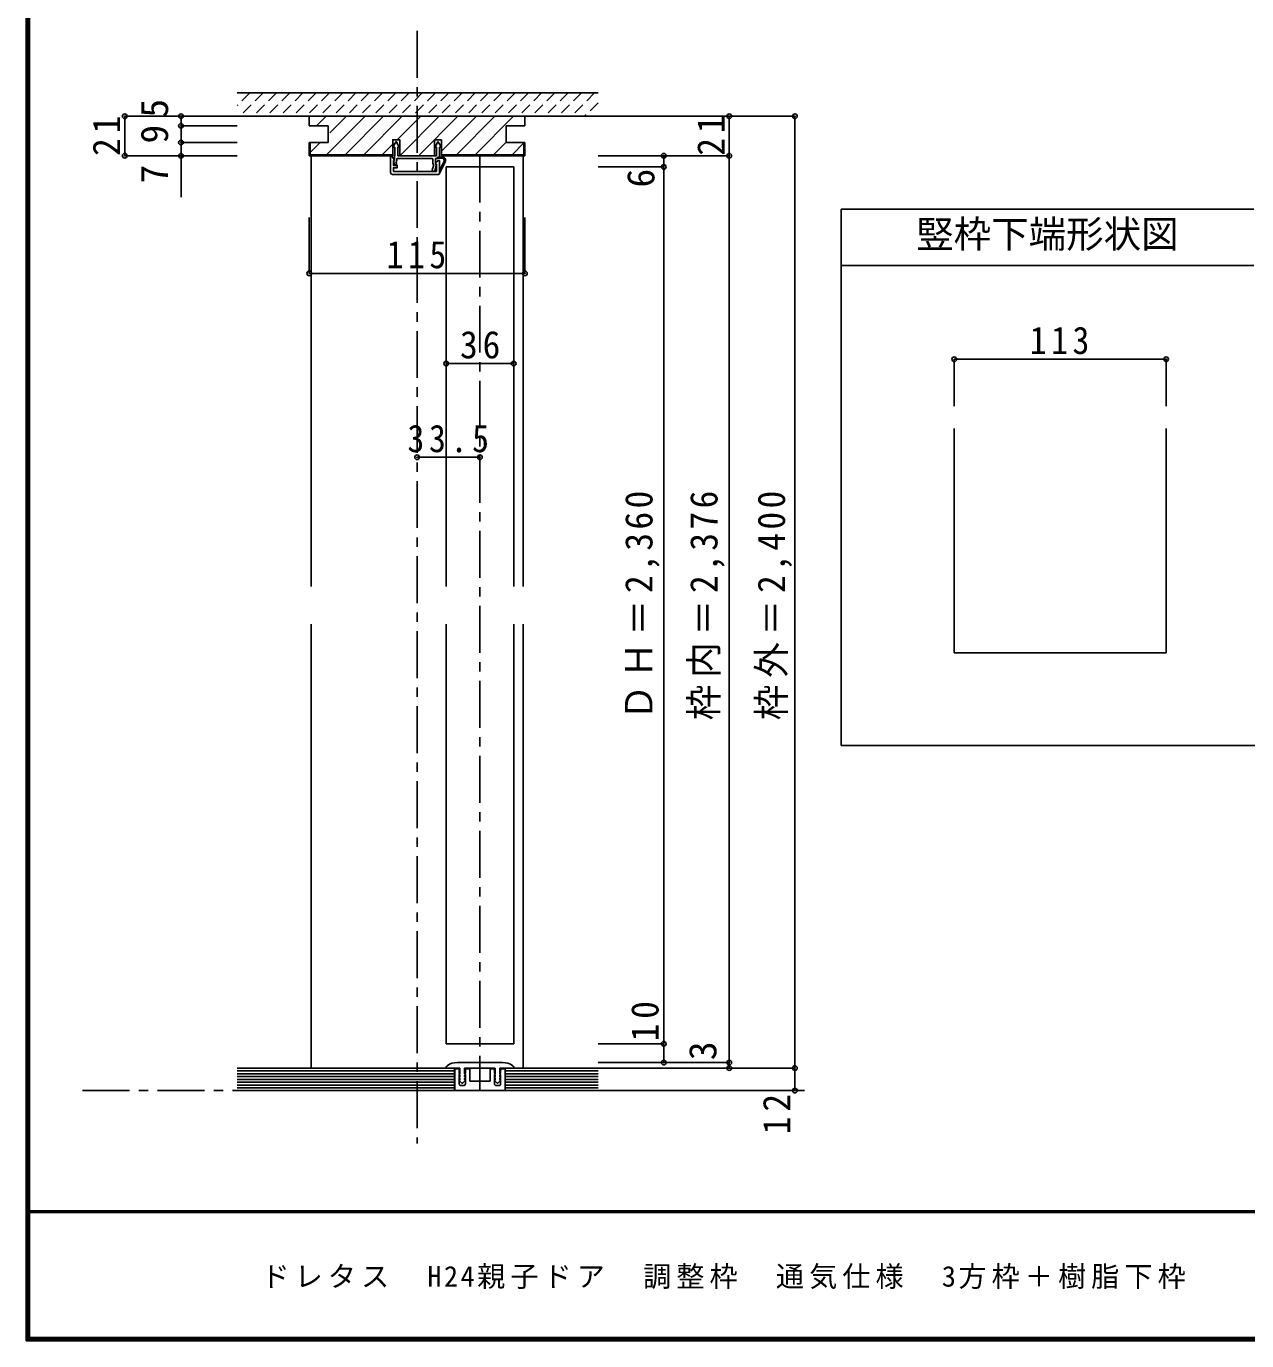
# Model space of a CAD drawing. Units: millimetres at full size, sheet at 1:5. Extents: x -973 to 977, y -718 to 696.
# Drawn here: x -973 to -322, y -701 to 0 of the extents above; entities that cross this region are included whole.
import ezdxf
from ezdxf.enums import TextEntityAlignment as Align

# ---------------------------------------------------------------- set-up
doc = ezdxf.new("R2010")
doc.units = ezdxf.units.MM
doc.header["$LTSCALE"] = 5
doc.header["$PDMODE"] = 32
doc.header["$PDSIZE"] = 2.5
doc.linetypes.add('CHAIN1', pattern=[8, 5, -1, 1, -1])
doc.linetypes.add('DASHED1', pattern=[1.8, 1.2, -0.6])
for name, color, linetype in [('0-0_補助線', 7, 'Continuous'), ('0-1_通り芯', 4, 'DASHED1'), ('0-3_仕上げ', 7, 'Continuous'), ('0-4_枠', 3, 'Continuous'), ('0-6_扉', 6, 'Continuous'), ('0-7_金物', 7, 'Continuous'), ('0-B_寸法', 7, 'Continuous'), ('F-1_枠', 6, 'Continuous'), ('F-A_文字', 7, 'Continuous')]:
    doc.layers.add(name, color=color, linetype=linetype)
doc.styles.add('ＭＳ ゴシック', font='')
doc.styles.get('ＭＳ ゴシック').set_extended_font_data('MS Gothic')

msp = doc.modelspace()

# ---------------------------------------------------------------- linework, layer by layer
at = {"layer": '0-0_補助線', "color": 3}
for p, q in [((-822.422, -48), (-822.422, -53)), ((-707.422, -48), (-822.422, -48)), ((-707.422, -48), (-707.422, -53)), ((-812.422, -53), (-822.422, -53)), ((-812.422, -53), (-812.422, -62)), ((-717.422, -53), (-717.422, -62)), ((-717.422, -53), (-707.422, -53)), ((-812.422, -62), (-822.422, -62)), ((-822.422, -62), (-822.422, -69)), ((-751.901, -60.5), (-755.601, -60.5)), ((-755.601, -69), (-755.601, -60.5)), ((-751.901, -60.5), (-751.901, -69)), ((-707.422, -62), (-717.422, -62)), ((-707.922, -68.5), (-707.922, -62)), ((-707.422, -69), (-707.422, -62)), ((-822.422, -69), (-777.901, -69)), ((-755.601, -69), (-774.201, -69)), ((-707.922, -68.5), (-751.901, -68.5)), ((-707.422, -69), (-751.901, -69))]:
    msp.add_line(p, q, dxfattribs=at)
at = {"layer": '0-0_補助線', "color": 4}
for p, q in [((-818.508, -53), (-813.508, -48)), ((-813.209, -68.5), (-792.709, -48)), ((-811.422, -56.813), (-802.608, -48)), ((-803.309, -68.5), (-782.809, -48)), ((-793.41, -68.5), (-772.91, -48)), ((-775.51, -60.5), (-763.01, -48)), ((-773.611, -68.5), (-753.111, -48)), ((-763.711, -68.5), (-743.211, -48)), ((-751.901, -66.589), (-733.312, -48)), ((-743.912, -68.5), (-723.412, -48)), ((-734.013, -68.5), (-713.513, -48)), ((-821.922, -67.314), (-816.608, -62)), ((-783.51, -68.5), (-777.901, -62.891)), ((-724.113, -68.5), (-717.613, -62)), ((-714.214, -68.5), (-707.922, -62.208)), ((-822.422, -131.745), (-822.422, -101.883)), ((-707.422, -131.745), (-707.422, -101.883)), ((-822.422, -131.745), (-707.422, -131.745))]:
    msp.add_line(p, q, dxfattribs=at)
at = {"layer": '0-0_補助線'}
for p, q in [((-755.301, -64.5), (-753.801, -61.5)), ((-753.801, -61.5), (-751.901, -64.5)), ((-779.051, -78), (-779.051, -69.3)), ((-778.526, -69.102), (-777.076, -71.002)), ((-776.751, -64.5), (-777.901, -64.5)), ((-776.751, -69), (-776.751, -64.5)), ((-754.551, -69), (-775.251, -69)), ((-755.301, -64.5), (-754.551, -64.5)), ((-754.551, -64.5), (-754.551, -69)), ((-754.051, -69.7), (-754.051, -70.5)), ((-753.051, -69.7), (-754.051, -69.7)), ((-753.051, -69.7), (-753.051, -64.5)), ((-753.051, -64.5), (-751.901, -64.5)), ((-751.551, -69.7), (-753.051, -69.7)), ((-777.301, -71.5), (-777.551, -71.5)), ((-777.538, -71.887), (-777.065, -73.605)), ((-777.251, -71.5), (-777.001, -71.5)), ((-776.249, -72.334), (-775.937, -73.195)), ((-775.801, -71), (-775.801, -71.5)), ((-757.051, -70.5), (-775.301, -70.5)), ((-756.001, -73.969), (-756.819, -76.592)), ((-756.551, -71), (-756.551, -72.96)), ((-754.706, -74.517), (-755.483, -77.009)), ((-755.151, -70.5), (-755.151, -72.837)), ((-754.051, -70.5), (-755.151, -70.5)), ((-753.751, -71.5), (-755.003, -72.703)), ((-754.601, -73.5), (-754.551, -73.5)), ((-754.551, -77.5), (-754.551, -73.5)), ((-751.551, -70.4), (-754.051, -70.4)), ((-753.051, -71.5), (-753.751, -71.5)), ((-753.051, -78.5), (-753.051, -71.5)), ((-750.567, -71.991), (-753.051, -76.94)), ((-749.941, -72.305), (-753.051, -78.5)), ((-778.051, -79), (-753.551, -79)), ((-754.551, -77.5), (-777.551, -77.5))]:
    msp.add_line(p, q, dxfattribs=at)
at = {"layer": '0-0_補助線', "color": 6}
msp.add_line((-749.422, -75), (-713.422, -75), dxfattribs=at)
at = {"layer": '0-0_補助線', "color": 3}
for points in [[(-821.922, -62), (-821.922, -68.5), (-777.901, -68.5)], [(-774.201, -69), (-774.201, -60.5), (-777.901, -60.5), (-777.901, -69)]]:
    msp.add_lwpolyline(points, dxfattribs=at)
at = {"layer": '0-0_補助線'}
for points in [[(-774.501, -64.5), (-776.001, -61.5), (-777.901, -64.5)], [(-776.751, -69), (-777.001, -69), (-777.001, -71.5)], [(-774.501, -64.5), (-775.251, -64.5), (-775.251, -69)], [(-777.551, -77.5), (-777.551, -75.4), (-775.551, -75.4), (-775.551, -74.2), (-777.551, -74.2), (-777.551, -71.5)]]:
    msp.add_lwpolyline(points, dxfattribs=at)
for centre, radius, start, end in [((-778.751, -69.3), 0.3, 41.34778, 180), ((-751.551, -71.5), 1.8, 333.42485, 90), ((-777.251, -71.8), 0.3, 90, 196.79003), ((-777.301, -71.2), 0.3, 270, 41.34778), ((-776.501, -73.4), 0.6, 196.79003, 270), ((-776.501, -73.4), 0.6, 270, 23.33765), ((-776.801, -71.5), 1, 303.47738, 0), ((-775.301, -71), 0.5, 90, 180), ((-757.051, -71), 0.5, 0, 90), ((-756.151, -76.8), 0.7, 162.67017, 342.67017), ((-755.351, -72.96), 1.2, 180, 237.21126), ((-754.351, -72.837), 0.8, 180, 221.40962), ((-754.601, -73), 0.5, 143.61521, 270), ((-755.851, -74.16), 1.2, 342.67017, 41.40962), ((-751.551, -71.5), 1.1, 333.42485, 90), ((-778.051, -78), 1, 180, 270), ((-753.551, -78.5), 0.5, 270, 0)]:
    msp.add_arc(centre, radius, start, end, dxfattribs=at)
for p in [(-822.422, -131.745), (-707.422, -131.745)]:
    msp.add_point(p, dxfattribs=at)
at = {"layer": '0-1_通り芯', "linetype": 'CHAIN1'}
for p, q in [((-764.922, -2.5), (-764.922, -595.742)), ((-731.422, -69), (-731.422, -567.5)), ((-943.333, -567.5), (-553.422, -567.5))]:
    msp.add_line(p, q, dxfattribs=at)
at = {"layer": '0-1_通り芯'}
for p, q in [((-854.08, -35.5), (-860.833, -42.254)), ((-847.009, -35.5), (-859.509, -48)), ((-839.937, -35.5), (-852.437, -48)), ((-832.866, -35.5), (-845.366, -48)), ((-825.795, -35.5), (-838.295, -48)), ((-818.724, -35.5), (-831.224, -48)), ((-811.653, -35.5), (-824.153, -48)), ((-804.582, -35.5), (-817.082, -48)), ((-797.511, -35.5), (-810.011, -48)), ((-790.44, -35.5), (-802.94, -48)), ((-783.369, -35.5), (-795.869, -48)), ((-776.298, -35.5), (-788.798, -48)), ((-769.227, -35.5), (-781.727, -48)), ((-762.156, -35.5), (-774.656, -48)), ((-755.085, -35.5), (-767.585, -48)), ((-748.014, -35.5), (-760.514, -48)), ((-740.943, -35.5), (-753.443, -48)), ((-733.871, -35.5), (-746.371, -48)), ((-726.8, -35.5), (-739.3, -48)), ((-719.729, -35.5), (-732.229, -48)), ((-712.658, -35.5), (-725.158, -48)), ((-705.587, -35.5), (-718.087, -48)), ((-698.516, -35.5), (-711.016, -48)), ((-691.445, -35.5), (-703.945, -48)), ((-684.374, -35.5), (-696.874, -48)), ((-677.303, -35.5), (-689.803, -48)), ((-670.232, -35.5), (-682.732, -48)), ((-668.422, -40.761), (-675.661, -48))]:
    msp.add_line(p, q, dxfattribs=at)
at = {"layer": '0-1_通り芯', "color": 2, "linetype": 'Continuous'}
for p, q in [((-860.833, -35.5), (-668.422, -35.5)), ((-860.833, -48), (-668.422, -48))]:
    msp.add_line(p, q, dxfattribs=at)
at = {"layer": '0-3_仕上げ', "color": 2}
for p, q in [((-860.833, -555.5), (-744.922, -555.5)), ((-744.922, -555.5), (-744.922, -567.5)), ((-717.922, -555.5), (-717.922, -567.5)), ((-668.422, -555.5), (-717.922, -555.5)), ((-860.833, -567.5), (-744.922, -567.5)), ((-668.422, -567.5), (-717.922, -567.5))]:
    msp.add_line(p, q, dxfattribs=at)
at = {"layer": '0-3_仕上げ'}
for p, q in [((-860.833, -557), (-744.922, -557)), ((-860.833, -558.5), (-744.922, -558.5)), ((-860.833, -560), (-744.922, -560)), ((-668.422, -557), (-717.922, -557)), ((-668.422, -558.5), (-717.922, -558.5)), ((-668.422, -560), (-717.922, -560)), ((-860.833, -561.5), (-744.922, -561.5)), ((-860.833, -563), (-744.922, -563)), ((-860.833, -564.5), (-744.922, -564.5)), ((-860.833, -566), (-744.922, -566)), ((-668.422, -561.5), (-717.922, -561.5)), ((-668.422, -563), (-717.922, -563)), ((-668.422, -564.5), (-717.922, -564.5)), ((-668.422, -566), (-717.922, -566))]:
    msp.add_line(p, q, dxfattribs=at)
at = {"layer": '0-4_枠', "color": 4}
for p, q in [((-821.422, -298.75), (-821.422, -69)), ((-708.422, -298.75), (-708.422, -69)), ((-821.422, -318.75), (-821.422, -555.5)), ((-708.422, -318.75), (-708.422, -555.5))]:
    msp.add_line(p, q, dxfattribs=at)
at = {"layer": '0-4_枠'}
for p, q in [((-538.76, -97.5), (-318.76, -97.5)), ((-538.76, -97.5), (-538.76, -383.448)), ((-538.76, -127.5), (-318.76, -127.5)), ((-478.449, -214.432), (-478.449, -334.007)), ((-365.449, -214.432), (-365.449, -334.007)), ((-478.449, -334.007), (-365.449, -334.007)), ((-297.986, -383.448), (-538.76, -383.448))]:
    msp.add_line(p, q, dxfattribs=at)
at = {"layer": '0-6_扉'}
for p, q in [((-749.422, -75), (-749.422, -298.75)), ((-713.422, -75), (-713.422, -298.75)), ((-749.422, -318.75), (-749.422, -542.5)), ((-713.422, -318.75), (-713.422, -542.5)), ((-713.422, -542.5), (-749.422, -542.5))]:
    msp.add_line(p, q, dxfattribs=at)
at = {"layer": '0-7_金物'}
for p, q in [((-719.422, -552.5), (-743.422, -552.5)), ((-749.422, -555.5), (-749.422, -555.017)), ((-742.072, -555.5), (-749.422, -555.5)), ((-744.922, -567.5), (-744.922, -555.8)), ((-743.472, -555.8), (-744.922, -555.8)), ((-744.822, -555.8), (-744.822, -567.5)), ((-742.472, -558.05), (-742.472, -556.8)), ((-742.472, -558.05), (-742.264, -558.396)), ((-742.472, -559.05), (-742.264, -558.704)), ((-742.472, -563.8), (-742.472, -559.05)), ((-742.072, -558.5), (-742.279, -558.846)), ((-742.072, -560), (-742.279, -560.346)), ((-742.072, -561), (-742.279, -560.654)), ((-742.072, -558.5), (-742.072, -555.5)), ((-739.572, -558.5), (-739.572, -555.5)), ((-723.272, -555.5), (-739.572, -555.5)), ((-739.572, -558.5), (-739.364, -558.846)), ((-739.572, -559.5), (-739.364, -559.154)), ((-739.572, -560), (-739.572, -559.5)), ((-739.572, -560), (-739.364, -560.346)), ((-739.572, -561), (-739.364, -560.654)), ((-739.172, -558.05), (-739.379, -558.396)), ((-739.172, -559.05), (-739.379, -558.704)), ((-739.172, -558.05), (-739.172, -556.8)), ((-739.172, -563.8), (-739.172, -559.05)), ((-738.172, -555.8), (-736.822, -555.8)), ((-736.822, -555.8), (-736.822, -562.5)), ((-724.672, -555.8), (-726.022, -555.8)), ((-726.022, -555.8), (-726.022, -562.5)), ((-723.672, -558.05), (-723.672, -556.8)), ((-723.672, -558.05), (-723.464, -558.396)), ((-723.672, -559.05), (-723.464, -558.704)), ((-723.672, -563.8), (-723.672, -559.05)), ((-723.272, -558.5), (-723.479, -558.846)), ((-723.272, -559.5), (-723.479, -559.154)), ((-723.272, -560), (-723.479, -560.346)), ((-723.272, -561), (-723.479, -560.654)), ((-723.272, -558.5), (-723.272, -555.5)), ((-723.272, -560), (-723.272, -559.5)), ((-720.772, -558.5), (-720.772, -555.5)), ((-713.422, -555.5), (-720.772, -555.5)), ((-720.772, -558.5), (-720.564, -558.846)), ((-720.772, -560), (-720.564, -560.346)), ((-720.772, -561), (-720.564, -560.654)), ((-720.372, -558.05), (-720.579, -558.396)), ((-720.372, -559.05), (-720.579, -558.704)), ((-720.372, -558.05), (-720.372, -556.8)), ((-720.372, -563.8), (-720.372, -559.05)), ((-719.372, -555.8), (-717.922, -555.8)), ((-718.022, -555.8), (-718.022, -567.5)), ((-713.422, -555.5), (-713.422, -555.017)), ((-742.072, -561.5), (-742.279, -561.846)), ((-741.188, -563.34), (-742.242, -562.204)), ((-742.072, -561), (-742.072, -561.5)), ((-740.172, -564.8), (-741.472, -564.8)), ((-740.455, -563.34), (-739.402, -562.204)), ((-739.572, -561.5), (-739.572, -561)), ((-739.572, -561.5), (-739.364, -561.846)), ((-736.822, -562.5), (-731.922, -562.5)), ((-731.422, -563), (-731.922, -562.5)), ((-731.422, -563), (-730.922, -562.5)), ((-730.922, -562.5), (-726.022, -562.5)), ((-723.272, -561.5), (-723.479, -561.846)), ((-722.388, -563.34), (-723.442, -562.204)), ((-723.272, -561.5), (-723.272, -561)), ((-722.672, -564.8), (-721.372, -564.8)), ((-721.655, -563.34), (-720.602, -562.204)), ((-720.772, -561), (-720.772, -561.5)), ((-720.772, -561.5), (-720.564, -561.846))]:
    msp.add_line(p, q, dxfattribs=at)
for points in [[(-744.922, -567.5), (-717.922, -567.5), (-717.922, -555.8)], [(-742.072, -560), (-742.072, -559.5), (-742.279, -559.154)], [(-720.772, -560), (-720.772, -559.5), (-720.564, -559.154)]]:
    msp.add_lwpolyline(points, dxfattribs=at)
for centre, radius, start, end in [((-743.422, -562.5), 10, 90, 123.74899), ((-719.422, -562.5), 10, 56.25101, 90), ((-748.422, -555.017), 1, 123.74899, 180), ((-743.472, -556.8), 1, 0, 90), ((-742.022, -559), 0.3, 149.05365, 210.94635), ((-742.022, -560.5), 0.3, 149.05365, 210.94635), ((-742.522, -558.55), 0.3, 329.05368, 30.94635), ((-739.122, -558.55), 0.3, 149.05365, 210.94632), ((-739.622, -559), 0.3, 329.05366, 30.94633), ((-739.622, -560.5), 0.3, 329.05366, 30.94633), ((-738.172, -556.8), 1, 90, 180), ((-724.672, -556.8), 1, 0, 90), ((-723.222, -559), 0.3, 149.05368, 210.94635), ((-723.222, -560.5), 0.3, 149.05368, 210.94635), ((-723.722, -558.55), 0.3, 329.05368, 30.94635), ((-720.322, -558.55), 0.3, 149.05365, 210.94632), ((-720.822, -559), 0.3, 329.05365, 30.94635), ((-720.822, -560.5), 0.3, 329.05365, 30.94635), ((-719.372, -556.8), 1, 90, 180), ((-714.422, -555.017), 1, 0, 56.25101), ((-741.472, -563.8), 1, 180, 270), ((-742.022, -562), 0.3, 149.05362, 222.83826), ((-740.822, -563), 0.5, 222.83826, 317.16173), ((-740.172, -563.8), 1, 270, 0), ((-739.622, -562), 0.3, 317.16173, 30.9463), ((-722.672, -563.8), 1, 180, 270), ((-723.222, -562), 0.3, 149.05368, 222.83826), ((-722.022, -563), 0.5, 222.83826, 317.16174), ((-721.372, -563.8), 1, 270, 0), ((-720.822, -562), 0.3, 317.16174, 30.94638)]:
    msp.add_arc(centre, radius, start, end, dxfattribs=at)
at = {"layer": '0-B_寸法', "color": 4}
for p, q in [((-920.833, -48), (-860.833, -48)), ((-920.833, -48), (-920.833, -69)), ((-890.833, -48), (-890.833, -91.15)), ((-563.422, -48), (-668.422, -48)), ((-598.422, -48), (-598.422, -555.5)), ((-563.422, -48), (-563.422, -567.5)), ((-890.833, -53), (-860.833, -53)), ((-890.833, -62), (-860.833, -62)), ((-920.833, -69), (-860.833, -69)), ((-598.422, -69), (-668.422, -69)), ((-633.422, -69), (-633.422, -552.5)), ((-633.422, -75), (-668.422, -75)), ((-749.422, -179.811), (-713.422, -179.811)), ((-478.449, -177.5), (-365.449, -177.5)), ((-478.449, -177.5), (-478.449, -202.5)), ((-365.449, -177.5), (-365.449, -202.5)), ((-764.922, -229.811), (-731.422, -229.811)), ((-633.422, -542.5), (-668.422, -542.5)), ((-598.422, -552.5), (-668.422, -552.5)), ((-563.422, -555.5), (-668.422, -555.5)), ((-563.422, -567.5), (-668.422, -567.5))]:
    msp.add_line(p, q, dxfattribs=at)
at = {"layer": '0-B_寸法'}
for p in [(-920.833, -48), (-890.833, -48), (-598.422, -48), (-563.422, -48), (-890.833, -53), (-890.833, -62), (-920.833, -69), (-890.833, -69), (-633.422, -69), (-598.422, -69), (-633.422, -75), (-749.422, -179.811), (-713.422, -179.811), (-478.449, -177.5), (-365.449, -177.5), (-764.922, -229.811), (-731.422, -229.811), (-633.422, -542.5), (-633.422, -552.5), (-598.422, -552.5), (-598.422, -555.5), (-563.422, -555.5), (-563.422, -567.5)]:
    msp.add_point(p, dxfattribs=at)
at = {"layer": 'F-1_枠'}
for p, q in [((-973.347, 695.833), (-973.347, -700.833)), ((-972.514, 695.833), (-972.514, -700.833)), ((-971.68, 695.833), (-971.68, -700.833)), ((976.653, -631.667), (-973.347, -631.667)), ((976.653, -632.5), (-973.347, -632.5)), ((976.653, -699.167), (-973.347, -699.167)), ((976.653, -700), (-973.347, -700)), ((976.653, -700.833), (-973.347, -700.833))]:
    msp.add_line(p, q, dxfattribs=at)

# ---------------------------------------------------------------- texts
at = {"layer": '0-0_補助線', "insert": (-781.172, -129.245), "char_height": 14.66, "attachment_point": 7, "style": 'ＭＳ ゴシック'}
msp.add_mtext('\\T1.27;\\W0.9;115', dxfattribs=at)
at = {"layer": '0-4_枠', "color": 7, "style": 'ＭＳ ゴシック'}
msp.add_text('竪枠下端形状図', height=14.66, dxfattribs=at).set_placement((-498.76, -122.5), align=Align.BOTTOM_LEFT)
at = {"layer": '0-B_寸法', "style": 'ＭＳ ゴシック'}
for s, p in [('5', (-893.333, -48.704)), ('9', (-893.333, -62.5)), ('7', (-893.333, -83.837)), ('6', (-633.946, -85.973)), ('3', (-600.922, -551.25))]:
    msp.add_text(s, height=14.66, rotation=90, dxfattribs=at).set_placement(p, align=Align.BOTTOM_LEFT)
at = {"layer": '0-B_寸法', "char_height": 14.66, "attachment_point": 7, "rotation": 90, "style": 'ＭＳ ゴシック'}
for s, insert in [('\\T1.27;\\W0.95;21', (-923.333, -69.13)), ('\\T1.27;\\W0.95;21', (-600.922, -69.032)), ('\\T1.19;\\W0.95;ＤＨ＝2,360', (-635.602, -370)), ('\\T1.19;\\W0.95;枠内＝2,376', (-600.922, -370)), ('\\T1.19;\\W0.95;枠外＝2,400', (-564.908, -370)), ('\\T1.27;\\W0.95;10', (-635.922, -541.25)), ('\\T1.27;\\W0.95;12', (-565.922, -590.754))]:
    msp.add_mtext(s, dxfattribs=dict(at, insert=insert))
at = {"layer": '0-B_寸法', "char_height": 14.66, "attachment_point": 7, "style": 'ＭＳ ゴシック'}
for s, insert in [('\\T1.27;\\W0.9;113', (-438.199, -175)), ('\\T1.27;\\W0.95;36', (-742.047, -177.311)), ('\\T1.28;\\W0.9;33.5', (-770.047, -227.311))]:
    msp.add_mtext(s, dxfattribs=dict(at, insert=insert))
at = {"layer": 'F-A_文字', "insert": (-847.938, -673.333), "char_height": 11, "attachment_point": 7, "style": 'ＭＳ ゴシック'}
msp.add_mtext('\\T1.18;ドレタス\u3000H24親子ドア\u3000調整枠\u3000通気仕様\u30003方枠＋樹脂下枠', dxfattribs=at)

doc.saveas('drawing.dxf')
